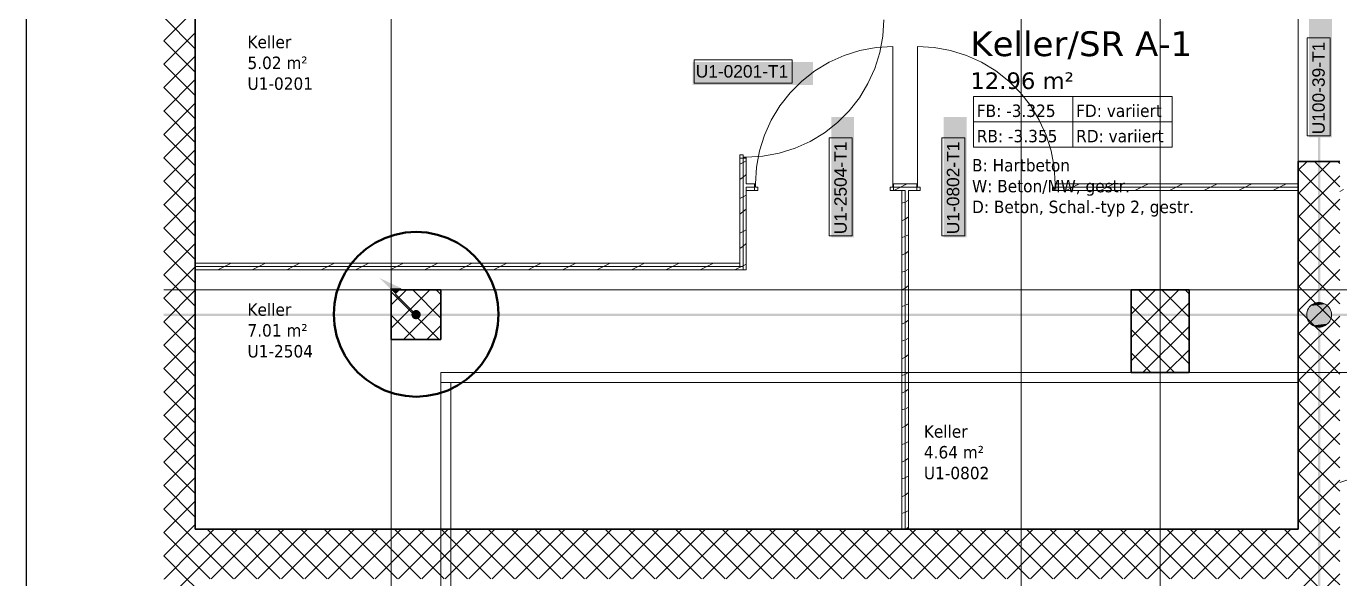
# Model space of a CAD drawing. Extents: x -1132 to 613, y -233 to 616.
# Drawn here: x -1132.4 to -973.7, y 322.2 to 388.9 of the extents above; entities that cross this region are included whole.
import ezdxf
from ezdxf.lldxf.tags import DXFTag

# ---------------------------------------------------------------- set-up
doc = ezdxf.new("R2010")
doc.units = 0
doc.layers.get('0').update_dxf_attribs({"lineweight": 13})
for name, color, linetype, lineweight in [('A-AREA-____-IDEN', 7, 'Continuous', 5), ('A-DOOR-____-IDEN', 7, 'Continuous', 5), ('A-DOOR-____-OTLN', 7, 'Continuous', 9), ('A-DOOR-FRAM-MCUT', 7, 'Continuous', 9), ('A-DOOR-OPNG-OTLN', 7, 'Continuous', 9), ('A-FLOR-____-OVHD', 7, 'Strichpunkt - Fein', 9), ('A-WALL-____-MCUT', 7, 'Continuous', 35), ('A-WALL-____-PATT', 7, 'Continuous', 35), ('A-WALL-FNSH-MCUT', 7, 'Continuous', 35), ('S-COLS-____-MCUT', 7, 'Continuous', 35), ('S-COLS-____-OTLN', 7, 'Continuous', 9), ('S-GRID-____-OTLN', 7, 'Continuous', 5)]:
    doc.layers.add(name, color=color, linetype=linetype, lineweight=lineweight)
doc.layers.add('EL01_WAN_Leitung_Potentialausgleich', color=1, linetype='fein_strichliert', lineweight=13, true_color=0xff0000)
doc.styles.get("Standard").update_dxf_attribs({"font": 'arial.ttf'})
tags = doc.linetypes.add('_Rasterlinie_', pattern=[0.375, 0.2, -0.05, 0.075, -0.05]).pattern_tags.tags
tags[10:11] = [DXFTag(74, 4), DXFTag(75, 0), DXFTag(340, '0'), DXFTag(46, 1.0), DXFTag(50, 0.0), DXFTag(44, 0.0), DXFTag(45, 0.0)]
tags[8:9] = [DXFTag(74, 4), DXFTag(75, 0), DXFTag(340, '0'), DXFTag(46, 1.0), DXFTag(50, 0.0), DXFTag(44, 0.0), DXFTag(45, 0.0)]
tags[6:7] = [DXFTag(74, 4), DXFTag(75, 0), DXFTag(340, '0'), DXFTag(46, 1.0), DXFTag(50, 0.0), DXFTag(44, 0.0), DXFTag(45, 0.0)]
tags[4:5] = [DXFTag(74, 4), DXFTag(75, 0), DXFTag(340, '0'), DXFTag(46, 1.0), DXFTag(50, 0.0), DXFTag(44, 0.0), DXFTag(45, 0.0)]
tags = doc.linetypes.add('fein_strichliert', pattern=[4, 1, -2, 1]).pattern_tags.tags
tags[8:9] = [DXFTag(74, 4), DXFTag(75, 0), DXFTag(340, '0'), DXFTag(46, 0.0), DXFTag(50, 0.0), DXFTag(44, 0.0), DXFTag(45, 0.0)]
tags[6:7] = [DXFTag(74, 4), DXFTag(75, 0), DXFTag(340, '0'), DXFTag(46, 0.0), DXFTag(50, 0.0), DXFTag(44, 0.0), DXFTag(45, 0.0)]
tags[4:5] = [DXFTag(74, 4), DXFTag(75, 0), DXFTag(340, '0'), DXFTag(46, 0.0), DXFTag(50, 0.0), DXFTag(44, 0.0), DXFTag(45, 0.0)]
tags = doc.linetypes.add('Strich Punkt fein', pattern=[0.2, 0.1, -0.05, 0, -0.05]).pattern_tags.tags
tags[10:11] = [DXFTag(74, 4), DXFTag(75, 0), DXFTag(340, '0'), DXFTag(46, 1.0), DXFTag(50, 0.0), DXFTag(44, 0.0), DXFTag(45, 0.0)]
tags[8:9] = [DXFTag(74, 4), DXFTag(75, 0), DXFTag(340, '0'), DXFTag(46, 1.0), DXFTag(50, 0.0), DXFTag(44, 0.0), DXFTag(45, 0.0)]
tags[6:7] = [DXFTag(74, 4), DXFTag(75, 0), DXFTag(340, '0'), DXFTag(46, 1.0), DXFTag(50, 0.0), DXFTag(44, 0.0), DXFTag(45, 0.0)]
tags[4:5] = [DXFTag(74, 4), DXFTag(75, 0), DXFTag(340, '0'), DXFTag(46, 1.0), DXFTag(50, 0.0), DXFTag(44, 0.0), DXFTag(45, 0.0)]
tags = doc.linetypes.add('Strichpunkt - Fein', pattern=[0.2, 0.1, -0.05, 0, -0.05]).pattern_tags.tags
tags[10:11] = [DXFTag(74, 4), DXFTag(75, 0), DXFTag(340, '0'), DXFTag(46, 1.0), DXFTag(50, 0.0), DXFTag(44, 0.0), DXFTag(45, 0.0)]
tags[8:9] = [DXFTag(74, 4), DXFTag(75, 0), DXFTag(340, '0'), DXFTag(46, 1.0), DXFTag(50, 0.0), DXFTag(44, 0.0), DXFTag(45, 0.0)]
tags[6:7] = [DXFTag(74, 4), DXFTag(75, 0), DXFTag(340, '0'), DXFTag(46, 1.0), DXFTag(50, 0.0), DXFTag(44, 0.0), DXFTag(45, 0.0)]
tags[4:5] = [DXFTag(74, 4), DXFTag(75, 0), DXFTag(340, '0'), DXFTag(46, 1.0), DXFTag(50, 0.0), DXFTag(44, 0.0), DXFTag(45, 0.0)]

# ---------------------------------------------------------------- blocks, each defined once
blk = doc.blocks.new('Referenz-A0UJ2EK7XE', base_point=(-1124.08, -162.87))
at = {"layer": 'A-AREA-____-IDEN', "color": 0, "linetype": 'Continuous', "ltscale": 0.13}
for p, q in [((-1017.96, 380.42), (-993.96, 380.42)), ((-1017.96, 374.3), (-1017.96, 380.42)), ((-1005.96, 380.42), (-1005.96, 374.3)), ((-993.96, 380.42), (-993.96, 374.3)), ((-1017.96, 377.36), (-993.96, 377.36)), ((-993.96, 374.3), (-1017.96, 374.3))]:
    blk.add_line(p, q, dxfattribs=at)
at = {"layer": 'A-DOOR-____-IDEN', "color": 0, "linetype": 'Continuous', "ltscale": 0.13}
for p, q in [((-977.64, 375.66), (-977.64, 387.5)), ((-977.64, 387.5), (-974.86, 387.5)), ((-974.86, 387.5), (-974.86, 375.66)), ((-1051.73, 384.84), (-1039.89, 384.84)), ((-1051.73, 382.06), (-1051.73, 384.84)), ((-1039.89, 384.84), (-1039.89, 382.06)), ((-1039.89, 382.06), (-1051.73, 382.06)), ((-1035.4, 363.6), (-1035.4, 375.44)), ((-1035.4, 375.44), (-1032.62, 375.44)), ((-1032.62, 375.44), (-1032.62, 363.6)), ((-1021.8, 363.6), (-1021.8, 375.44)), ((-1021.8, 375.44), (-1019.02, 375.44)), ((-1019.02, 375.44), (-1019.02, 363.6)), ((-974.86, 375.66), (-977.64, 375.66)), ((-1032.62, 363.6), (-1035.4, 363.6)), ((-1019.02, 363.6), (-1021.8, 363.6))]:
    blk.add_line(p, q, dxfattribs=at)
at = {"layer": 'A-DOOR-____-IDEN', "color": 7, "linetype": 'Continuous', "ltscale": 0.13, "true_color": 0xffffff}
for points in [[(-977.4, 375.48), (-974.64, 375.48), (-977.4, 390.02)], [(-974.64, 375.48), (-977.4, 390.02), (-974.64, 390.02)], [(-1051.9, 381.84), (-1037.36, 381.84), (-1051.9, 384.6)], [(-1037.36, 381.84), (-1051.9, 384.6), (-1037.36, 384.6)], [(-1035.15, 363.43), (-1032.39, 363.43), (-1035.15, 377.97)], [(-1032.39, 363.43), (-1035.15, 377.97), (-1032.39, 377.97)], [(-1021.55, 363.43), (-1018.79, 363.43), (-1021.55, 377.97)], [(-1018.79, 363.43), (-1021.55, 377.97), (-1018.79, 377.97)]]:
    blk.add_solid(points, dxfattribs=at)
at = {"layer": 'A-DOOR-____-OTLN', "color": 0, "linetype": 'Strich Punkt fein', "ltscale": 0.13}
blk.add_line((-978.71, 372.58), (-978.71, 390.58), dxfattribs=at)
at = {"layer": 'A-DOOR-FRAM-MCUT', "color": 0, "linetype": 'Continuous', "ltscale": 0.13}
for p, q in [((-1046.21, 373.4), (-1045.81, 373.4)), ((-1046.21, 373), (-1046.21, 373.4)), ((-1045.41, 373), (-1046.21, 373)), ((-1045.81, 373.4), (-1045.81, 373.1)), ((-1045.81, 373.1), (-1045.41, 373.1)), ((-1045.41, 373.1), (-1045.41, 373)), ((-1044.31, 369.88), (-1044.41, 369.88)), ((-1044.41, 369.88), (-1044.41, 369.08)), ((-1044.31, 369.48), (-1044.31, 369.88)), ((-1027.61, 369.88), (-1027.71, 369.88)), ((-1027.71, 369.88), (-1027.71, 369.48)), ((-1027.61, 369.08), (-1027.61, 369.88)), ((-1024.81, 369.08), (-1024.81, 369.88)), ((-1024.81, 369.88), (-1024.71, 369.88)), ((-1024.71, 369.88), (-1024.71, 369.48)), ((-1008.11, 369.48), (-1008.11, 369.88)), ((-1008.11, 369.88), (-1008.01, 369.88)), ((-1008.01, 369.88), (-1008.01, 369.08)), ((-1044.41, 369.08), (-1044.01, 369.08)), ((-1044.01, 369.48), (-1044.31, 369.48)), ((-1044.01, 369.08), (-1044.01, 369.48)), ((-1027.71, 369.48), (-1028.01, 369.48)), ((-1028.01, 369.48), (-1028.01, 369.08)), ((-1028.01, 369.08), (-1027.61, 369.08)), ((-1024.41, 369.08), (-1024.81, 369.08)), ((-1024.71, 369.48), (-1024.41, 369.48)), ((-1024.41, 369.48), (-1024.41, 369.08)), ((-1008.41, 369.48), (-1008.11, 369.48)), ((-1008.41, 369.08), (-1008.41, 369.48)), ((-1008.01, 369.08), (-1008.41, 369.08))]:
    blk.add_line(p, q, dxfattribs=at)
at = {"layer": 'A-DOOR-OPNG-OTLN', "color": 0, "linetype": 'Continuous', "ltscale": 0.13}
for p, q in [((-1028.93, 387.7), (-1028.81, 389.7)), ((-1029.29, 385.73), (-1028.93, 387.7)), ((-1031.68, 386), (-1033.59, 385.4)), ((-1029.71, 386.36), (-1031.68, 386)), ((-1029.88, 383.82), (-1029.29, 385.73)), ((-1027.71, 386.48), (-1029.71, 386.36)), ((-1027.71, 369.88), (-1027.71, 386.48)), ((-1024.71, 369.88), (-1024.71, 386.48)), ((-1022.71, 386.36), (-1024.71, 386.48)), ((-1020.73, 386), (-1022.71, 386.36)), ((-1018.82, 385.4), (-1020.73, 386)), ((-1035.42, 384.58), (-1037.14, 383.54)), ((-1033.59, 385.4), (-1035.42, 384.58)), ((-1016.99, 384.58), (-1018.82, 385.4)), ((-1015.28, 383.54), (-1016.99, 384.58)), ((-1037.14, 383.54), (-1038.71, 382.3)), ((-1030.71, 381.99), (-1029.88, 383.82)), ((-1013.7, 382.3), (-1015.28, 383.54)), ((-1038.71, 382.3), (-1040.13, 380.89)), ((-1031.74, 380.27), (-1030.71, 381.99)), ((-1012.28, 380.89), (-1013.7, 382.3)), ((-1040.13, 380.89), (-1041.37, 379.31)), ((-1032.98, 378.7), (-1031.74, 380.27)), ((-1011.04, 379.31), (-1012.28, 380.89)), ((-1041.37, 379.31), (-1042.4, 377.59)), ((-1034.4, 377.28), (-1032.98, 378.7)), ((-1010.01, 377.59), (-1011.04, 379.31)), ((-1042.4, 377.59), (-1043.23, 375.76)), ((-1035.98, 376.04), (-1034.4, 377.28)), ((-1009.18, 375.76), (-1010.01, 377.59)), ((-1043.23, 375.76), (-1043.82, 373.85)), ((-1039.52, 374.18), (-1037.69, 375)), ((-1037.69, 375), (-1035.98, 376.04)), ((-1008.59, 373.85), (-1009.18, 375.76)), ((-1045.41, 373.1), (-1043.41, 373.22)), ((-1043.82, 373.85), (-1044.19, 371.88)), ((-1043.41, 373.22), (-1041.43, 373.59)), ((-1041.43, 373.59), (-1039.52, 374.18)), ((-1008.23, 371.88), (-1008.59, 373.85)), ((-1044.19, 371.88), (-1044.31, 369.88)), ((-1008.11, 369.88), (-1008.23, 371.88))]:
    blk.add_line(p, q, dxfattribs=at)
at = {"layer": 'A-FLOR-____-OVHD', "color": 0, "linetype": 'Strichpunkt - Fein', "ltscale": 0.13}
for p, q in [((-1082.31, 11.63), (-1082.31, 347.08)), ((-1082.31, 347.08), (-539.91, 347.08)), ((-1082.31, 253.38), (-1082.31, 347.08)), ((-1082.31, 345.88), (-978.71, 345.88)), ((-1081.11, 328.18), (-1081.11, 345.88)), ((-1081.11, 328.18), (-1081.11, -151.92))]:
    blk.add_line(p, q, dxfattribs=at)
at = {"layer": 'A-WALL-____-MCUT', "color": 0, "linetype": 'Continuous', "ltscale": 0.35}
for p, q in [((-1112.01, 328.18), (-1112.01, 453.45)), ((-973.71, 372.58), (-978.71, 372.58)), ((-978.71, 372.58), (-978.71, 328.18)), ((-978.71, 328.18), (-1112.01, 328.18))]:
    blk.add_line(p, q, dxfattribs=at)
at = {"layer": 'A-WALL-____-MCUT', "color": 0, "linetype": 'Continuous', "lineweight": 9, "ltscale": 0.13}
for p, q in [((-1045.81, 373), (-1045.81, 359.48)), ((-1044.41, 369.48), (-1045.41, 369.48)), ((-1045.41, 369.48), (-1045.41, 369.08)), ((-1024.81, 369.48), (-1027.61, 369.48)), ((-1026.21, 369.08), (-1026.61, 369.08)), ((-1026.21, 328.18), (-1026.21, 369.08)), ((-978.71, 369.48), (-1008.01, 369.48)), ((-1045.81, 359.88), (-1112.01, 359.88)), ((-1046.21, 359.88), (-1046.21, 360.28))]:
    blk.add_line(p, q, dxfattribs=at)
at = {"layer": 'A-WALL-____-PATT', "color": 0, "linetype": 'Continuous', "lineweight": 9, "ltscale": 0.13}
for p, q in [((-1115.8, 387.16), (-1112.01, 390.96)), ((-1112.01, 386.2), (-1115.8, 390)), ((-1115.8, 384.33), (-1112.01, 388.13)), ((-1112.01, 383.37), (-1115.8, 387.17)), ((-1115.8, 381.5), (-1112.01, 385.3)), ((-1112.01, 380.54), (-1115.8, 384.34)), ((-1115.8, 378.67), (-1112.01, 382.47)), ((-1112.01, 377.72), (-1115.8, 381.51)), ((-1115.8, 375.85), (-1112.01, 379.64)), ((-1112.01, 374.89), (-1115.8, 378.68)), ((-1115.8, 373.02), (-1112.01, 376.81)), ((-1112.01, 372.06), (-1115.8, 375.86)), ((-1115.8, 370.19), (-1112.01, 373.99)), ((-1112.01, 369.23), (-1115.8, 373.03)), ((-1045.81, 372.47), (-1046.21, 372.27)), ((-1045.41, 372.67), (-1045.81, 372.47)), ((-978.71, 371.52), (-977.65, 372.58)), ((-978.71, 368.69), (-974.82, 372.58)), ((-973.71, 366.69), (-978.71, 371.69)), ((-973.71, 369.52), (-976.76, 372.58)), ((-973.71, 372.35), (-973.93, 372.58)), ((-1115.8, 367.36), (-1112.01, 371.16)), ((-1112.01, 366.4), (-1115.8, 370.2)), ((-1045.81, 370.69), (-1046.21, 370.39)), ((-1045.41, 370.99), (-1045.81, 370.69)), ((-1026.09, 369.84), (-1026.8, 369.48)), ((-1026.07, 369.88), (-1026.22, 369.76)), ((-1005.26, 369.84), (-1005.98, 369.48)), ((-1005.24, 369.88), (-1005.39, 369.76)), ((-1001.1, 369.84), (-1001.81, 369.48)), ((-1001.08, 369.88), (-1001.23, 369.76)), ((-996.93, 369.84), (-997.65, 369.48)), ((-996.91, 369.88), (-997.06, 369.76)), ((-992.77, 369.84), (-993.48, 369.48)), ((-992.75, 369.88), (-992.9, 369.76)), ((-988.6, 369.84), (-989.32, 369.48)), ((-988.58, 369.88), (-988.73, 369.77)), ((-984.44, 369.84), (-985.15, 369.48)), ((-984.42, 369.88), (-984.57, 369.77)), ((-980.27, 369.84), (-980.99, 369.48)), ((-980.25, 369.88), (-980.4, 369.77)), ((-978.71, 365.86), (-973.71, 370.86)), ((-1115.8, 364.53), (-1112.01, 368.33)), ((-1045.81, 368.31), (-1046.21, 368.11)), ((-1045.41, 368.51), (-1045.81, 368.31)), ((-1026.8, 369.48), (-1027.6, 369.08)), ((-1005.98, 369.48), (-1006.78, 369.08)), ((-1001.81, 369.48), (-1002.61, 369.08)), ((-997.65, 369.48), (-998.45, 369.08)), ((-993.48, 369.48), (-994.28, 369.08)), ((-989.32, 369.48), (-990.12, 369.08)), ((-985.15, 369.48), (-985.95, 369.08)), ((-980.99, 369.48), (-981.79, 369.08)), ((-973.71, 363.87), (-978.71, 368.87)), ((-973.26, 369.18), (-973.71, 368.96)), ((-1112.01, 363.57), (-1115.8, 367.37)), ((-1045.41, 366.83), (-1045.81, 366.53)), ((-1026.21, 367.68), (-1026.61, 367.55)), ((-1026.16, 367.7), (-1026.21, 367.68)), ((-1025.81, 367.89), (-1026.09, 367.75)), ((-978.71, 363.04), (-973.71, 368.04)), ((-1115.8, 361.7), (-1112.01, 365.5)), ((-1045.81, 366.53), (-1046.21, 366.23)), ((-1026.21, 365.61), (-1026.61, 365.41)), ((-1026.21, 365.61), (-1026.22, 365.6)), ((-1025.81, 365.91), (-1026.21, 365.61)), ((-1026.09, 365.67), (-1026.21, 365.61)), ((-973.71, 361.04), (-978.71, 366.04)), ((-978.71, 360.21), (-973.71, 365.21)), ((-1112.01, 360.74), (-1115.8, 364.54)), ((-1045.81, 364.14), (-1046.21, 363.94)), ((-1045.41, 364.34), (-1045.81, 364.14)), ((-1026.21, 363.52), (-1026.61, 363.38)), ((-1026.16, 363.53), (-1026.21, 363.52)), ((-1025.81, 363.73), (-1026.09, 363.59)), ((-1115.8, 358.87), (-1112.01, 362.67)), ((-1045.81, 362.36), (-1046.21, 362.06)), ((-1045.41, 362.66), (-1045.81, 362.36)), ((-973.71, 358.21), (-978.71, 363.21)), ((-978.71, 357.38), (-973.71, 362.38)), ((-1112.01, 357.92), (-1115.8, 361.71)), ((-1026.21, 361.45), (-1026.61, 361.25)), ((-1026.21, 361.44), (-1026.22, 361.43)), ((-1025.81, 361.74), (-1026.21, 361.44)), ((-1026.09, 361.51), (-1026.21, 361.45)), ((-973.71, 355.38), (-978.71, 360.38)), ((-1115.8, 356.05), (-1112.01, 359.84)), ((-1112.01, 355.09), (-1115.8, 358.89)), ((-1111.84, 360.28), (-1112.01, 360.2)), ((-1108.48, 359.88), (-1109.28, 359.48)), ((-1107.68, 360.28), (-1108.48, 359.88)), ((-1104.31, 359.88), (-1105.11, 359.48)), ((-1103.51, 360.28), (-1104.31, 359.88)), ((-1100.15, 359.88), (-1100.95, 359.48)), ((-1099.35, 360.28), (-1100.15, 359.88)), ((-1095.98, 359.88), (-1096.78, 359.48)), ((-1095.18, 360.28), (-1095.98, 359.88)), ((-1091.82, 359.88), (-1092.62, 359.48)), ((-1091.02, 360.28), (-1091.82, 359.88)), ((-1087.65, 359.88), (-1088.45, 359.48)), ((-1086.85, 360.28), (-1087.65, 359.88)), ((-1083.49, 359.88), (-1084.29, 359.48)), ((-1082.69, 360.28), (-1083.49, 359.88)), ((-1079.32, 359.88), (-1080.12, 359.48)), ((-1078.52, 360.28), (-1079.32, 359.88)), ((-1075.16, 359.88), (-1075.96, 359.48)), ((-1074.36, 360.28), (-1075.16, 359.88)), ((-1070.99, 359.88), (-1071.79, 359.48)), ((-1070.19, 360.28), (-1070.99, 359.88)), ((-1066.83, 359.88), (-1067.63, 359.48)), ((-1066.03, 360.28), (-1066.83, 359.88)), ((-1062.66, 359.88), (-1063.46, 359.48)), ((-1061.86, 360.28), (-1062.66, 359.88)), ((-1058.5, 359.88), (-1059.3, 359.48)), ((-1057.7, 360.28), (-1058.5, 359.88)), ((-1054.33, 359.88), (-1055.13, 359.48)), ((-1053.53, 360.28), (-1054.33, 359.88)), ((-1050.17, 359.88), (-1050.97, 359.48)), ((-1049.37, 360.28), (-1050.17, 359.88)), ((-1046, 359.88), (-1046.8, 359.48)), ((-1045.81, 359.98), (-1046, 359.88)), ((-1045.41, 360.18), (-1045.81, 359.98)), ((-1026.21, 359.35), (-1026.61, 359.22)), ((-1026.16, 359.37), (-1026.21, 359.35)), ((-1025.81, 359.56), (-1026.09, 359.42)), ((-978.71, 354.55), (-973.71, 359.55)), ((-1026.21, 357.28), (-1026.61, 357.08)), ((-1026.21, 357.28), (-1026.22, 357.27)), ((-1025.81, 357.58), (-1026.21, 357.28)), ((-1026.09, 357.34), (-1026.21, 357.28)), ((-973.71, 352.55), (-978.71, 357.55)), ((-1115.8, 353.22), (-1112.01, 357.02)), ((-1112.01, 352.26), (-1115.8, 356.06)), ((-978.71, 351.72), (-973.71, 356.72)), ((-1115.8, 350.39), (-1112.01, 354.19)), ((-1026.21, 355.19), (-1026.61, 355.05)), ((-1026.16, 355.2), (-1026.21, 355.19)), ((-1025.81, 355.4), (-1026.09, 355.26)), ((-973.71, 349.72), (-978.71, 354.72)), ((-1112.01, 349.43), (-1115.8, 353.23)), ((-1026.21, 353.12), (-1026.61, 352.92)), ((-1026.21, 353.11), (-1026.22, 353.1)), ((-1025.81, 353.41), (-1026.21, 353.11)), ((-1026.09, 353.18), (-1026.21, 353.12)), ((-978.71, 348.89), (-973.71, 353.89)), ((-1115.8, 347.56), (-1112.01, 351.36)), ((-1026.21, 351.02), (-1026.61, 350.89)), ((-1026.16, 351.04), (-1026.21, 351.02)), ((-1025.81, 351.24), (-1026.09, 351.09)), ((-973.71, 346.9), (-978.71, 351.9)), ((-978.71, 346.07), (-973.71, 351.07)), ((-1112.01, 346.6), (-1115.8, 350.4)), ((-1025.81, 349.25), (-1026.21, 348.95)), ((-1115.8, 344.73), (-1112.01, 348.53)), ((-1026.21, 348.95), (-1026.61, 348.75)), ((-1026.21, 348.95), (-1026.22, 348.94)), ((-1026.09, 349.01), (-1026.21, 348.95)), ((-973.71, 344.07), (-978.71, 349.07)), ((-978.71, 343.24), (-973.71, 348.24)), ((-1112.01, 343.77), (-1115.8, 347.57)), ((-1026.21, 346.86), (-1026.61, 346.72)), ((-1026.16, 346.87), (-1026.21, 346.86)), ((-1025.81, 347.07), (-1026.09, 346.93)), ((-973.71, 341.24), (-978.71, 346.24)), ((-1115.8, 341.9), (-1112.01, 345.7)), ((-1112.01, 340.95), (-1115.8, 344.74)), ((-1026.21, 344.79), (-1026.61, 344.59)), ((-1026.21, 344.78), (-1026.22, 344.78)), ((-1025.81, 345.08), (-1026.21, 344.78)), ((-1026.09, 344.85), (-1026.21, 344.79)), ((-978.71, 340.41), (-973.71, 345.41)), ((-1115.8, 339.08), (-1112.01, 342.87)), ((-1025.81, 342.91), (-1026.09, 342.76)), ((-973.71, 338.41), (-978.71, 343.41)), ((-1112.01, 338.12), (-1115.8, 341.92)), ((-1026.21, 342.69), (-1026.61, 342.56)), ((-1026.16, 342.71), (-1026.21, 342.69)), ((-978.71, 337.58), (-973.71, 342.58)), ((-1115.8, 336.25), (-1112.01, 340.04)), ((-1026.21, 340.62), (-1026.61, 340.42)), ((-1026.21, 340.62), (-1026.22, 340.61)), ((-1025.81, 340.92), (-1026.21, 340.62)), ((-1026.09, 340.68), (-1026.21, 340.62)), ((-973.71, 335.58), (-978.71, 340.58)), ((-978.71, 334.75), (-973.71, 339.75)), ((-1112.01, 335.29), (-1115.8, 339.09)), ((-1026.21, 338.53), (-1026.61, 338.39)), ((-1026.16, 338.55), (-1026.21, 338.53)), ((-1025.81, 338.74), (-1026.09, 338.6)), ((-1115.8, 333.42), (-1112.01, 337.22)), ((-1025.81, 336.75), (-1026.21, 336.45)), ((-1026.09, 336.52), (-1026.21, 336.46)), ((-973.71, 332.75), (-978.71, 337.75)), ((-978.71, 331.92), (-973.71, 336.92)), ((-1112.01, 332.46), (-1115.8, 336.26)), ((-1026.21, 336.46), (-1026.61, 336.26)), ((-1026.21, 336.45), (-1026.22, 336.45)), ((-973.71, 329.93), (-978.71, 334.93)), ((-1115.8, 330.59), (-1112.01, 334.39)), ((-1112.01, 329.63), (-1115.8, 333.43)), ((-1026.21, 334.36), (-1026.61, 334.23)), ((-1026.15, 334.38), (-1026.21, 334.36)), ((-1025.81, 334.58), (-1026.09, 334.43)), ((-978.71, 329.1), (-973.71, 334.1)), ((-972.62, 334.18), (-973.71, 333.82)), ((-1026.21, 332.29), (-1026.61, 332.09)), ((-1026.21, 332.29), (-1026.22, 332.28)), ((-1025.81, 332.59), (-1026.21, 332.29)), ((-1026.09, 332.35), (-1026.21, 332.29)), ((-973.71, 327.1), (-978.71, 332.1)), ((-1115.8, 327.76), (-1112.01, 331.56)), ((-1112.01, 326.8), (-1115.8, 330.6)), ((-1026.21, 330.2), (-1026.61, 330.07)), ((-1026.15, 330.22), (-1026.21, 330.2)), ((-1025.81, 330.41), (-1026.09, 330.27)), ((-978.71, 326.27), (-973.71, 331.27)), ((-1115.8, 324.93), (-1112.01, 328.73)), ((-973.71, 324.27), (-978.71, 329.27)), ((-1112.01, 323.98), (-1115.8, 327.77)), ((-1112.01, 325.9), (-1109.73, 328.18)), ((-1112.01, 323.07), (-1106.9, 328.18)), ((-1104.55, 322.18), (-1110.55, 328.18)), ((-1110.07, 322.18), (-1104.07, 328.18)), ((-1101.72, 322.18), (-1107.72, 328.18)), ((-1107.25, 322.18), (-1101.25, 328.18)), ((-1098.9, 322.18), (-1104.9, 328.18)), ((-1104.42, 322.18), (-1098.42, 328.18)), ((-1096.07, 322.18), (-1102.07, 328.18)), ((-1101.59, 322.18), (-1095.59, 328.18)), ((-1093.24, 322.18), (-1099.24, 328.18)), ((-1098.76, 322.18), (-1092.76, 328.18)), ((-1090.41, 322.18), (-1096.41, 328.18)), ((-1095.93, 322.18), (-1089.93, 328.18)), ((-1087.58, 322.18), (-1093.58, 328.18)), ((-1093.1, 322.18), (-1087.1, 328.18)), ((-1084.75, 322.18), (-1090.75, 328.18)), ((-1090.27, 322.18), (-1084.27, 328.18)), ((-1081.92, 322.18), (-1087.92, 328.18)), ((-1087.45, 322.18), (-1081.45, 328.18)), ((-1079.1, 322.18), (-1085.1, 328.18)), ((-1084.62, 322.18), (-1078.62, 328.18)), ((-1076.27, 322.18), (-1082.27, 328.18)), ((-1081.79, 322.18), (-1075.79, 328.18)), ((-1073.44, 322.18), (-1079.44, 328.18)), ((-1078.96, 322.18), (-1072.96, 328.18)), ((-1070.61, 322.18), (-1076.61, 328.18)), ((-1076.13, 322.18), (-1070.13, 328.18)), ((-1067.78, 322.18), (-1073.78, 328.18)), ((-1073.3, 322.18), (-1067.3, 328.18)), ((-1064.95, 322.18), (-1070.95, 328.18)), ((-1070.48, 322.18), (-1064.48, 328.18)), ((-1062.13, 322.18), (-1068.13, 328.18)), ((-1067.65, 322.18), (-1061.65, 328.18)), ((-1059.3, 322.18), (-1065.3, 328.18)), ((-1064.82, 322.18), (-1058.82, 328.18)), ((-1056.47, 322.18), (-1062.47, 328.18)), ((-1061.99, 322.18), (-1055.99, 328.18)), ((-1053.64, 322.18), (-1059.64, 328.18)), ((-1059.16, 322.18), (-1053.16, 328.18)), ((-1050.81, 322.18), (-1056.81, 328.18)), ((-1056.33, 322.18), (-1050.33, 328.18)), ((-1047.98, 322.18), (-1053.98, 328.18)), ((-1053.51, 322.18), (-1047.51, 328.18)), ((-1045.16, 322.18), (-1051.16, 328.18)), ((-1050.68, 322.18), (-1044.68, 328.18)), ((-1042.33, 322.18), (-1048.33, 328.18)), ((-1047.85, 322.18), (-1041.85, 328.18)), ((-1039.5, 322.18), (-1045.5, 328.18)), ((-1045.02, 322.18), (-1039.02, 328.18)), ((-1036.67, 322.18), (-1042.67, 328.18)), ((-1042.19, 322.18), (-1036.19, 328.18)), ((-1033.84, 322.18), (-1039.84, 328.18)), ((-1039.36, 322.18), (-1033.36, 328.18)), ((-1031.01, 322.18), (-1037.01, 328.18)), ((-1036.53, 322.18), (-1030.53, 328.18)), ((-1028.18, 322.18), (-1034.18, 328.18)), ((-1033.71, 322.18), (-1027.71, 328.18)), ((-1025.36, 322.18), (-1031.36, 328.18)), ((-1030.88, 322.18), (-1024.88, 328.18)), ((-1022.53, 322.18), (-1028.53, 328.18)), ((-1028.05, 322.18), (-1022.05, 328.18)), ((-1025.81, 328.42), (-1026.13, 328.18)), ((-1026.09, 328.19), (-1026.11, 328.18)), ((-1019.7, 322.18), (-1025.7, 328.18)), ((-1025.22, 322.18), (-1019.22, 328.18)), ((-1016.87, 322.18), (-1022.87, 328.18)), ((-1022.39, 322.18), (-1016.39, 328.18)), ((-1014.04, 322.18), (-1020.04, 328.18)), ((-1019.56, 322.18), (-1013.56, 328.18)), ((-1011.21, 322.18), (-1017.21, 328.18)), ((-1016.74, 322.18), (-1010.74, 328.18)), ((-1008.39, 322.18), (-1014.39, 328.18)), ((-1013.91, 322.18), (-1007.91, 328.18)), ((-1005.56, 322.18), (-1011.56, 328.18)), ((-1011.08, 322.18), (-1005.08, 328.18)), ((-1002.73, 322.18), (-1008.73, 328.18)), ((-1008.25, 322.18), (-1002.25, 328.18)), ((-999.9, 322.18), (-1005.9, 328.18)), ((-1005.42, 322.18), (-999.42, 328.18)), ((-997.07, 322.18), (-1003.07, 328.18)), ((-1002.59, 322.18), (-996.59, 328.18)), ((-994.24, 322.18), (-1000.24, 328.18)), ((-999.77, 322.18), (-993.77, 328.18)), ((-991.42, 322.18), (-997.42, 328.18)), ((-996.94, 322.18), (-990.94, 328.18)), ((-988.59, 322.18), (-994.59, 328.18)), ((-994.11, 322.18), (-988.11, 328.18)), ((-985.76, 322.18), (-991.76, 328.18)), ((-991.28, 322.18), (-985.28, 328.18)), ((-982.93, 322.18), (-988.93, 328.18)), ((-988.45, 322.18), (-982.45, 328.18)), ((-980.1, 322.18), (-986.1, 328.18)), ((-985.62, 322.18), (-979.62, 328.18)), ((-978.71, 323.61), (-983.27, 328.18)), ((-978.71, 326.44), (-980.44, 328.18)), ((-978.71, 323.44), (-973.71, 328.44)), ((-1115.73, 322.18), (-1112.01, 325.9)), ((-1107.38, 322.18), (-1112.01, 326.8)), ((-982.79, 322.18), (-978.71, 326.27)), ((-974.44, 322.18), (-978.71, 326.44)), ((-977.14, 322.18), (-973.71, 325.61)), ((-1113.04, 322.18), (-1115.8, 324.94)), ((-1110.21, 322.18), (-1112.01, 323.98)), ((-1112.9, 322.18), (-1112.01, 323.07)), ((-979.97, 322.18), (-978.71, 323.44)), ((-977.27, 322.18), (-978.71, 323.61)), ((-974.31, 322.18), (-973.71, 322.78)), ((-1115.8, 322.11), (-1115.73, 322.18)), ((-1115.8, 319.28), (-1112.9, 322.18)), ((-1112.01, 321.15), (-1113.04, 322.18)), ((-979.71, 319.61), (-977.14, 322.18)), ((-979.71, 316.78), (-974.31, 322.18)), ((-973.71, 318.61), (-977.27, 322.18)), ((-973.71, 321.44), (-974.44, 322.18))]:
    blk.add_line(p, q, dxfattribs=at)
at = {"layer": 'A-WALL-FNSH-MCUT', "color": 0, "linetype": 'Continuous', "lineweight": 9, "ltscale": 0.13}
for p, q in [((-1046.21, 373), (-1046.21, 360.28)), ((-1045.41, 373), (-1046.21, 373)), ((-1045.41, 369.88), (-1045.41, 373)), ((-1044.41, 369.88), (-1045.41, 369.88)), ((-1044.41, 369.08), (-1044.41, 369.88)), ((-1024.81, 369.88), (-1027.61, 369.88)), ((-1027.61, 369.88), (-1027.61, 369.08)), ((-1024.81, 369.08), (-1024.81, 369.88)), ((-978.71, 369.88), (-1008.01, 369.88)), ((-1008.01, 369.88), (-1008.01, 369.08)), ((-1045.41, 359.48), (-1045.41, 369.08)), ((-1045.41, 369.08), (-1044.41, 369.08)), ((-1027.61, 369.08), (-1026.61, 369.08)), ((-1026.61, 369.08), (-1026.61, 328.18)), ((-1025.81, 369.08), (-1024.81, 369.08)), ((-1025.81, 328.18), (-1025.81, 369.08)), ((-1008.01, 369.08), (-978.71, 369.08)), ((-1046.21, 360.28), (-1112.01, 360.28)), ((-1112.01, 359.48), (-1045.41, 359.48))]:
    blk.add_line(p, q, dxfattribs=at)
at = {"layer": 'S-COLS-____-MCUT', "color": 0, "linetype": 'Continuous', "ltscale": 0.35}
for p, q in [((-1082.31, 357.08), (-1088.31, 357.08)), ((-1088.31, 357.08), (-1088.31, 351.08)), ((-1082.31, 351.08), (-1082.31, 357.08)), ((-991.91, 357.08), (-998.91, 357.08)), ((-998.91, 357.08), (-998.91, 347.08)), ((-991.91, 347.08), (-991.91, 357.08)), ((-1088.31, 351.08), (-1082.31, 351.08)), ((-998.91, 347.08), (-991.91, 347.08))]:
    blk.add_line(p, q, dxfattribs=at)
at = {"layer": 'S-COLS-____-OTLN', "color": 0, "linetype": 'Continuous', "ltscale": 0.13}
for p, q in [((-1088.31, 355.26), (-1086.49, 357.08)), ((-1088.31, 352.43), (-1083.66, 357.08)), ((-1082.54, 351.08), (-1088.31, 356.84)), ((-1086.83, 351.08), (-1082.31, 355.6)), ((-1082.31, 353.67), (-1085.71, 357.08)), ((-1082.31, 356.5), (-1082.88, 357.08)), ((-998.91, 356.98), (-998.81, 357.08)), ((-998.91, 354.15), (-995.98, 357.08)), ((-998.91, 351.32), (-993.15, 357.08)), ((-991.91, 350.95), (-998.03, 357.08)), ((-991.91, 353.78), (-995.2, 357.08)), ((-991.91, 356.61), (-992.37, 357.08)), ((-1085.37, 351.08), (-1088.31, 354.02)), ((-998.91, 348.49), (-991.91, 355.49)), ((-991.91, 348.13), (-998.91, 355.13)), ((-1084, 351.08), (-1082.31, 352.77)), ((-997.49, 347.08), (-991.91, 352.66)), ((-1088.2, 351.08), (-1088.31, 351.19)), ((-993.69, 347.08), (-998.91, 352.3)), ((-996.52, 347.08), (-998.91, 349.47)), ((-994.66, 347.08), (-991.91, 349.84))]:
    blk.add_line(p, q, dxfattribs=at)
at = {"layer": 'S-GRID-____-OTLN', "color": 0, "linetype": '_Rasterlinie_', "ltscale": 0.13}
for p, q in [((-995.41, 600.16), (-995.41, 199.37)), ((-1088.31, -159.1), (-1088.31, 585.98)), ((-1012.21, -159.1), (-1012.21, 585.98)), ((-1115.8, 357.08), (111.18, 357.08))]:
    blk.add_line(p, q, dxfattribs=at)
at = {"layer": 'A-AREA-____-IDEN', "color": 0, "linetype": 'Continuous', "ltscale": 0.13, "attachment_point": 1}
for s, insert, char_height in [('{\\W0.9;\\fVerdana;Keller}', (-1105.69, 387.76), 1.5), ('{\\fVerdana;Keller/SR A-1}', (-1018.35, 388.31), 3), ('{\\W0.9;\\fVerdana;5.02 m²}', (-1105.69, 385.25), 1.5), ('{\\W0.9;\\fVerdana;U1-0201}', (-1105.69, 382.74), 1.5), ('{\\fVerdana;12.96 m²}', (-1018.34, 383.34), 2), ('{\\W0.9;\\fVerdana;FB: -3.325}', (-1017.56, 379.46), 1.5), ('{\\W0.9;\\fVerdana;FD: variiert}', (-1005.56, 379.46), 1.5), ('{\\W0.9;\\fVerdana;RB: -3.355}', (-1017.56, 376.4), 1.5), ('{\\W0.9;\\fVerdana;RD: variiert}', (-1005.56, 376.4), 1.5), ('{\\W0.9;\\fVerdana;B: Hartbeton}', (-1018.14, 372.88), 1.5), ('{\\W0.9;\\fVerdana;W: Beton/MW, gestr.}', (-1018.14, 370.36), 1.5), ('{\\W0.9;\\fVerdana;D: Beton, Schal.-typ 2, gestr.}', (-1018.14, 367.85), 1.5), ('{\\W0.9;\\fVerdana;Keller}', (-1105.69, 355.44), 1.5), ('{\\W0.9;\\fVerdana;7.01 m²}', (-1105.69, 352.93), 1.5), ('{\\W0.9;\\fVerdana;U1-2504}', (-1105.69, 350.41), 1.5), ('{\\W0.9;\\fVerdana;Keller}', (-1023.96, 340.72), 1.5), ('{\\W0.9;\\fVerdana;4.64 m²}', (-1023.96, 338.21), 1.5), ('{\\W0.9;\\fVerdana;U1-0802}', (-1023.96, 335.7), 1.5)]:
    blk.add_mtext(s, dxfattribs=dict(at, insert=insert, char_height=char_height))
at = {"layer": 'A-DOOR-____-IDEN', "color": 0, "linetype": 'Continuous', "ltscale": 0.13, "char_height": 1.5, "attachment_point": 1, "rotation": 90}
for s, insert in [('{\\fArial;U100-39-T1}', (-977.02, 375.86)), ('{\\fArial;U1-2504-T1}', (-1034.78, 363.8)), ('{\\fArial;U1-0802-T1}', (-1021.18, 363.8))]:
    blk.add_mtext(s, dxfattribs=dict(at, insert=insert))
at = {"layer": 'A-DOOR-____-IDEN', "color": 0, "linetype": 'Continuous', "ltscale": 0.13, "insert": (-1051.53, 384.22), "char_height": 1.5, "attachment_point": 1}
blk.add_mtext('{\\fArial;U1-0201-T1}', dxfattribs=at)
blk = doc.blocks.new('Steigleitung_nach oben-A0UJ2EL1XE', base_point=(-1089.76, 353.52))
at = {"color": 0, "linetype": 'ByBlock', "lineweight": -2, "ltscale": 0.13}
blk.add_line((-1087.79, 356.55), (-1085.71, 354.47), dxfattribs=at)
for points in [[(-1087.09, 357.26), (-1088.5, 357.26), (-1089.76, 358.52)], [(-1087.79, 356.55), (-1087.09, 357.26), (-1088.5, 357.26)], [(-1084.76, 354.08), (-1085.88, 354.08), (-1084.78, 354.22)], [(-1085.88, 354.08), (-1084.78, 354.22), (-1085.86, 354.22)], [(-1085.86, 353.93), (-1084.76, 354.08), (-1085.88, 354.08)], [(-1084.78, 354.22), (-1085.86, 354.22), (-1084.83, 354.36)], [(-1085.86, 354.22), (-1084.83, 354.36), (-1085.8, 354.36)], [(-1084.78, 354.22), (-1085.86, 354.22), (-1084.78, 354.22)], [(-1085.86, 354.22), (-1084.78, 354.22), (-1085.86, 354.22)], [(-1084.78, 353.93), (-1085.86, 353.93), (-1084.76, 354.08)], [(-1085.8, 353.8), (-1084.78, 353.93), (-1085.86, 353.93)], [(-1084.83, 354.36), (-1085.8, 354.36), (-1084.92, 354.47)], [(-1085.8, 354.36), (-1084.92, 354.47), (-1085.71, 354.47)], [(-1084.83, 353.8), (-1085.8, 353.8), (-1084.78, 353.93)], [(-1084.92, 354.47), (-1085.71, 354.47), (-1085.04, 354.56)], [(-1085.71, 354.47), (-1085.04, 354.56), (-1085.6, 354.56)], [(-1084.92, 354.47), (-1085.71, 354.47), (-1084.92, 354.47)], [(-1085.71, 354.47), (-1084.92, 354.47), (-1085.71, 354.47)], [(-1085.04, 354.56), (-1085.6, 354.56), (-1085.17, 354.62)], [(-1085.6, 354.56), (-1085.17, 354.62), (-1085.46, 354.62)], [(-1085.04, 354.56), (-1085.6, 354.56), (-1085.04, 354.56)], [(-1085.6, 354.56), (-1085.04, 354.56), (-1085.6, 354.56)], [(-1085.17, 354.62), (-1085.46, 354.62), (-1085.32, 354.64)], [(-1085.71, 353.68), (-1084.83, 353.8), (-1085.8, 353.8)], [(-1084.92, 353.68), (-1085.71, 353.68), (-1084.83, 353.8)], [(-1085.6, 353.59), (-1084.92, 353.68), (-1085.71, 353.68)], [(-1084.92, 353.68), (-1085.71, 353.68), (-1084.92, 353.68)], [(-1085.71, 353.68), (-1084.92, 353.68), (-1085.71, 353.68)], [(-1085.04, 353.59), (-1085.6, 353.59), (-1084.92, 353.68)], [(-1085.46, 353.54), (-1085.04, 353.59), (-1085.6, 353.59)], [(-1085.17, 353.54), (-1085.46, 353.54), (-1085.04, 353.59)], [(-1085.32, 353.52), (-1085.17, 353.54), (-1085.46, 353.54)]]:
    blk.add_solid(points, dxfattribs=at)
blk = doc.blocks.new('Anschlusspunkt-A0UJ2EMLXE', base_point=(-977.7, 352.56))
at = {"color": 0, "linetype": 'ByBlock', "lineweight": -2, "ltscale": 0.13}
for p, q in [((-976.4, 355.54), (-976.59, 355.51)), ((-976.2, 355.56), (-976.4, 355.54)), ((-976.01, 355.54), (-976.2, 355.56)), ((-975.81, 355.51), (-976.01, 355.54)), ((-977.69, 354.25), (-977.7, 354.06)), ((-977.7, 354.06), (-977.69, 353.86)), ((-977.65, 354.44), (-977.69, 354.25)), ((-977.59, 354.63), (-977.65, 354.44)), ((-977.5, 354.81), (-977.59, 354.63)), ((-977.39, 354.97), (-977.5, 354.81)), ((-977.26, 355.12), (-977.39, 354.97)), ((-977.11, 355.25), (-977.26, 355.12)), ((-976.95, 355.36), (-977.11, 355.25)), ((-976.78, 355.44), (-976.95, 355.36)), ((-976.59, 355.51), (-976.78, 355.44)), ((-975.63, 355.44), (-975.81, 355.51)), ((-975.45, 355.36), (-975.63, 355.44)), ((-975.29, 355.25), (-975.45, 355.36)), ((-975.14, 355.12), (-975.29, 355.25)), ((-975.01, 354.97), (-975.14, 355.12)), ((-974.9, 354.81), (-975.01, 354.97)), ((-974.82, 354.63), (-974.9, 354.81)), ((-974.75, 354.44), (-974.82, 354.63)), ((-974.71, 354.25), (-974.75, 354.44)), ((-974.7, 354.06), (-974.71, 354.25)), ((-974.71, 353.86), (-974.7, 354.06)), ((-977.69, 353.86), (-977.65, 353.67)), ((-977.65, 353.67), (-977.59, 353.48)), ((-977.59, 353.48), (-977.5, 353.31)), ((-977.5, 353.31), (-977.39, 353.14)), ((-977.39, 353.14), (-977.26, 353)), ((-977.26, 353), (-977.11, 352.87)), ((-977.11, 352.87), (-976.95, 352.76)), ((-976.95, 352.76), (-976.78, 352.67)), ((-976.78, 352.67), (-976.59, 352.61)), ((-976.59, 352.61), (-976.4, 352.57)), ((-976.4, 352.57), (-976.2, 352.56)), ((-976.2, 352.56), (-976.01, 352.57)), ((-976.01, 352.57), (-975.81, 352.61)), ((-975.81, 352.61), (-975.63, 352.67)), ((-975.63, 352.67), (-975.45, 352.76)), ((-975.45, 352.76), (-975.29, 352.87)), ((-975.29, 352.87), (-975.14, 353)), ((-975.14, 353), (-975.01, 353.14)), ((-975.01, 353.14), (-974.9, 353.31)), ((-974.9, 353.31), (-974.82, 353.48)), ((-974.82, 353.48), (-974.75, 353.67)), ((-974.75, 353.67), (-974.71, 353.86))]:
    blk.add_line(p, q, dxfattribs=at)
for points in [[(-975.83, 355.51), (-976.54, 355.51), (-976.23, 355.56)], [(-974.7, 354.06), (-977.7, 354.06), (-974.75, 354.44)], [(-977.7, 354.06), (-974.75, 354.44), (-977.65, 354.44)], [(-977.65, 353.67), (-974.7, 354.06), (-977.7, 354.06)], [(-974.75, 354.45), (-977.65, 354.45), (-974.9, 354.8)], [(-977.65, 354.45), (-974.9, 354.8), (-977.5, 354.8)], [(-974.75, 354.44), (-977.65, 354.44), (-974.75, 354.45)], [(-977.65, 354.44), (-974.75, 354.45), (-977.65, 354.45)], [(-974.75, 353.67), (-977.65, 353.67), (-974.7, 354.06)], [(-974.9, 354.8), (-977.5, 354.8), (-974.91, 354.81)], [(-977.5, 354.8), (-974.91, 354.81), (-977.49, 354.81)], [(-974.91, 354.81), (-977.49, 354.81), (-975.14, 355.11)], [(-977.49, 354.81), (-975.14, 355.11), (-977.27, 355.11)], [(-975.14, 355.11), (-977.27, 355.11), (-975.15, 355.13)], [(-977.27, 355.11), (-975.15, 355.13), (-977.25, 355.13)], [(-975.15, 355.13), (-977.25, 355.13), (-975.44, 355.35)], [(-977.25, 355.13), (-975.44, 355.35), (-976.97, 355.35)], [(-975.44, 355.35), (-976.97, 355.35), (-975.47, 355.36)], [(-976.97, 355.35), (-975.47, 355.36), (-976.93, 355.36)], [(-975.47, 355.36), (-976.93, 355.36), (-975.81, 355.5)], [(-976.93, 355.36), (-975.81, 355.5), (-976.61, 355.5)], [(-975.81, 355.5), (-976.61, 355.5), (-975.83, 355.51)], [(-976.61, 355.5), (-975.83, 355.51), (-976.54, 355.51)], [(-974.75, 353.66), (-977.65, 353.66), (-974.75, 353.67)], [(-977.65, 353.66), (-974.75, 353.67), (-977.65, 353.67)], [(-977.5, 353.31), (-974.75, 353.66), (-977.65, 353.66)], [(-974.9, 353.31), (-977.5, 353.31), (-974.75, 353.66)], [(-977.49, 353.3), (-974.9, 353.31), (-977.5, 353.31)], [(-974.91, 353.3), (-977.49, 353.3), (-974.9, 353.31)], [(-977.27, 353), (-974.91, 353.3), (-977.49, 353.3)], [(-975.14, 353), (-977.27, 353), (-974.91, 353.3)], [(-977.25, 352.99), (-975.14, 353), (-977.27, 353)], [(-975.15, 352.99), (-977.25, 352.99), (-975.14, 353)], [(-976.97, 352.77), (-975.15, 352.99), (-977.25, 352.99)], [(-975.44, 352.77), (-976.97, 352.77), (-975.15, 352.99)], [(-976.93, 352.75), (-975.44, 352.77), (-976.97, 352.77)], [(-975.47, 352.75), (-976.93, 352.75), (-975.44, 352.77)], [(-976.61, 352.61), (-975.47, 352.75), (-976.93, 352.75)], [(-975.81, 352.61), (-976.61, 352.61), (-975.47, 352.75)], [(-976.54, 352.6), (-975.81, 352.61), (-976.61, 352.61)], [(-975.83, 352.6), (-976.54, 352.6), (-975.81, 352.61)], [(-976.23, 352.56), (-975.83, 352.6), (-976.54, 352.6)]]:
    blk.add_solid(points, dxfattribs=at)
blk = doc.blocks.new('Kreis-A0UJ2ENDXE', base_point=(-1095.26, 344.17))
at = {"color": 0, "linetype": 'ByBlock', "lineweight": -2, "ltscale": 0.5}
for p, q in [((-1087.88, 363.74), (-1089.11, 363.32)), ((-1086.6, 363.99), (-1087.88, 363.74)), ((-1085.3, 364.08), (-1086.6, 363.99)), ((-1084, 363.99), (-1085.3, 364.08)), ((-1082.73, 363.74), (-1084, 363.99)), ((-1081.49, 363.32), (-1082.73, 363.74)), ((-1091.36, 362.02), (-1092.34, 361.16)), ((-1090.28, 362.74), (-1091.36, 362.02)), ((-1089.11, 363.32), (-1090.28, 362.74)), ((-1080.33, 362.74), (-1081.49, 363.32)), ((-1079.24, 362.02), (-1080.33, 362.74)), ((-1078.27, 361.16), (-1079.24, 362.02)), ((-1092.34, 361.16), (-1093.2, 360.18)), ((-1077.41, 360.18), (-1078.27, 361.16)), ((-1093.92, 359.1), (-1094.5, 357.93)), ((-1093.2, 360.18), (-1093.92, 359.1)), ((-1076.68, 359.1), (-1077.41, 360.18)), ((-1076.11, 357.93), (-1076.68, 359.1)), ((-1094.5, 357.93), (-1094.92, 356.7)), ((-1075.69, 356.7), (-1076.11, 357.93)), ((-1094.92, 356.7), (-1095.17, 355.42)), ((-1075.44, 355.42), (-1075.69, 356.7)), ((-1095.17, 355.42), (-1095.26, 354.12)), ((-1095.26, 354.12), (-1095.17, 352.83)), ((-1075.35, 354.12), (-1075.44, 355.42)), ((-1075.44, 352.83), (-1075.35, 354.12)), ((-1095.17, 352.83), (-1094.92, 351.55)), ((-1075.69, 351.55), (-1075.44, 352.83)), ((-1094.92, 351.55), (-1094.5, 350.32)), ((-1076.11, 350.32), (-1075.69, 351.55)), ((-1094.5, 350.32), (-1093.92, 349.15)), ((-1076.68, 349.15), (-1076.11, 350.32)), ((-1093.92, 349.15), (-1093.2, 348.07)), ((-1093.2, 348.07), (-1092.34, 347.09)), ((-1078.27, 347.09), (-1077.41, 348.07)), ((-1077.41, 348.07), (-1076.68, 349.15)), ((-1092.34, 347.09), (-1091.36, 346.23)), ((-1091.36, 346.23), (-1090.28, 345.5)), ((-1080.33, 345.5), (-1079.24, 346.23)), ((-1079.24, 346.23), (-1078.27, 347.09)), ((-1090.28, 345.5), (-1089.11, 344.93)), ((-1089.11, 344.93), (-1087.88, 344.51)), ((-1087.88, 344.51), (-1086.6, 344.26)), ((-1084, 344.26), (-1082.73, 344.51)), ((-1082.73, 344.51), (-1081.49, 344.93)), ((-1081.49, 344.93), (-1080.33, 345.5)), ((-1086.6, 344.26), (-1085.3, 344.17)), ((-1085.3, 344.17), (-1084, 344.26))]:
    blk.add_line(p, q, dxfattribs=at)
blk = doc.blocks.new('Polylinie-A0UJ2ENTXE', base_point=(-1721, 353.91))
at = {"color": 0, "linetype": 'ByBlock', "lineweight": -2, "ltscale": 0.13}
for points in [[(-1115.8, 353.91), (-134.75, 353.91), (-1115.8, 354.21)], [(-134.75, 353.91), (-1115.8, 354.21), (-135.05, 354.21)]]:
    blk.add_solid(points, dxfattribs=at)

msp = doc.modelspace()

# ---------------------------------------------------------------- linework, layer by layer
at = {"color": 0, "linetype": 'ByBlock', "lineweight": -2, "ltscale": 0.13}
msp.add_line((-1132.42, 615.53), (-1132.42, -174.47), dxfattribs=at)
at = {"layer": 'EL01_WAN_Leitung_Potentialausgleich', "linetype": 'ByBlock', "ltscale": 0.13}
for points in [[(-976.35, -159.1), (-976.05, -159.1), (-976.35, 512.98)], [(-976.05, -159.1), (-976.35, 512.98), (-976.05, 512.98)]]:
    msp.add_solid(points, dxfattribs=at)

# ---------------------------------------------------------------- block references
at = {"color": 9, "lineweight": 25, "ltscale": 0.25, "true_color": 0xc0c0c0}
msp.add_blockref('Referenz-A0UJ2EK7XE', (-1124.08, -162.87), dxfattribs=at)
at = {"layer": 'EL01_WAN_Leitung_Potentialausgleich', "linetype": 'ByBlock', "lineweight": 50, "ltscale": 0.5}
msp.add_blockref('Kreis-A0UJ2ENDXE', (-1095.26, 344.17), dxfattribs=at)
at = {"layer": 'EL01_WAN_Leitung_Potentialausgleich', "linetype": 'ByBlock', "ltscale": 0.13}
for name, p in [('Steigleitung_nach oben-A0UJ2EL1XE', (-1089.76, 353.52)), ('Polylinie-A0UJ2ENTXE', (-1721, 353.91)), ('Anschlusspunkt-A0UJ2EMLXE', (-977.7, 352.56))]:
    msp.add_blockref(name, p, dxfattribs=at)

doc.saveas('drawing.dxf')
